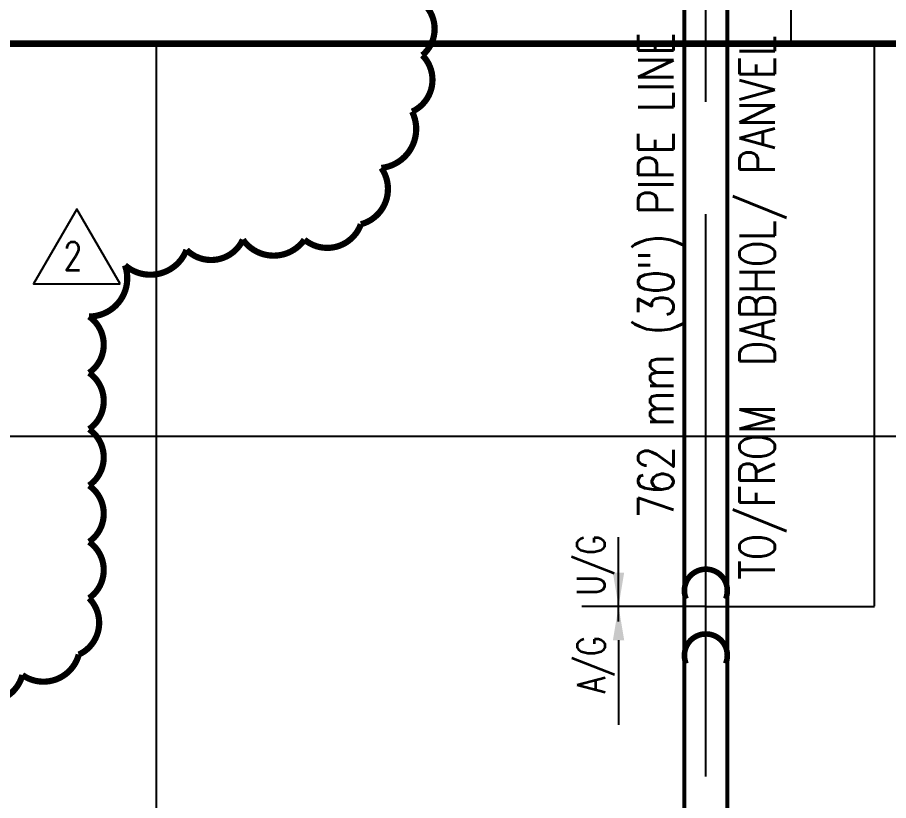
# Model space of a CAD drawing. Extents: x 278807 to 397707, y 326263 to 410363.
# Drawn here: x 388515 to 390064, y 349997 to 351390 of the extents above; entities that cross this region are included whole.
import ezdxf

# ---------------------------------------------------------------- set-up
doc = ezdxf.new("R2010")
doc.units = 0
doc.header["$LTSCALE"] = 400
doc.header["$MEASUREMENT"] = 0
doc.linetypes.add('CENTER', pattern=[2, 1.25, -0.25, 0.25, -0.25])
doc.layers.get('0').update_dxf_attribs({"linetype": 'CONTINUOUS'})
doc.layers.get('DEFPOINTS').update_dxf_attribs({"linetype": 'CONTINUOUS'})
doc.styles.add('ROMAND', font='romans.shx', dxfattribs={"width": 0.8, "height": 0.625})
doc.linetypes.add('FENCELINE2', pattern='A,0.25,-0.1,[132,ltypeshp.shx,S=0.1,R=0,X=-0.1,Y=0],-0.1,1', length=1.45)
doc.dimstyles.get("Standard").update_dxf_attribs({"dimtxt": 0.625, "dimasz": 0.6, "dimexe": 0.18, "dimexo": 0.0625, "dimgap": 0.09, "dimtad": 1, "dimdec": 0, "dimzin": 0, "dimdsep": 46, "dimtxsty": 'ROMAND', "dimcen": 0.09, "dimadec": 0, "dimazin": 0, "dimtfac": 1, "dimtdec": 0, "dimtofl": 0, "dimtmove": 0, "dimatfit": 3, "dimfxl": 0, "dimtolj": 1, "dimtzin": 0, "dimarcsym": 0})

# ---------------------------------------------------------------- blocks, each defined once
blk = doc.blocks.new('*D141')
at = {"color": 0, "lineweight": -2}
for p, q in [((387800.4, 350946.3), (387800.4, 350645.2)), ((394168.4, 350946.3), (394168.4, 350645.2)), ((387801, 350645.3), (394167.8, 350645.3))]:
    blk.add_line(p, q, dxfattribs=at)
at = {"color": 0}
for points in [[(387801, 350645.4), (387801, 350645.2), (387800.4, 350645.3)], [(394167.8, 350645.4), (394167.8, 350645.2), (394168.4, 350645.3)]]:
    blk.add_solid(points, dxfattribs=at)
at = {"layer": 'DEFPOINTS', "color": 0}
for p in [(387800.4, 350946.4), (394168.4, 350946.4), (394168.4, 350645.3)]:
    blk.add_point(p, dxfattribs=at)
at = {"color": 0, "insert": (391004.2, 350645.7), "char_height": 0.625, "attachment_point": 5, "style": 'ROMAND'}
blk.add_mtext('\\A1;6367.96', dxfattribs=at)
blk = doc.blocks.new('*D149')
at = {"color": 0, "lineweight": -2}
for p, q in [((389899.7, 352496.9), (389889.8, 352496.9)), ((389889.9, 352496.3), (389889.9, 351344.2)), ((389899.7, 351343.6), (389889.8, 351343.6))]:
    blk.add_line(p, q, dxfattribs=at)
at = {"color": 0}
for points in [[(389889.8, 352496.3), (389890, 352496.3), (389889.9, 352496.9)], [(389889.8, 351344.2), (389890, 351344.2), (389889.9, 351343.6)]]:
    blk.add_solid(points, dxfattribs=at)
at = {"layer": 'DEFPOINTS', "color": 0}
for p in [(389899.8, 352496.9), (389889.9, 351343.6), (389899.8, 351343.6)]:
    blk.add_point(p, dxfattribs=at)
at = {"color": 0, "insert": (389889.5, 351920.2), "char_height": 0.625, "attachment_point": 5, "rotation": 90, "style": 'ROMAND'}
blk.add_mtext('\\A1;1153.25', dxfattribs=at)
blk = doc.blocks.new('*D154')
at = {"color": 0, "lineweight": -2}
for p, q in [((388638, 351343.6), (388762.8, 351343.6)), ((388762.7, 349755.6), (388762.7, 351343)), ((388638, 349755), (388762.8, 349755))]:
    blk.add_line(p, q, dxfattribs=at)
at = {"color": 0}
for points in [[(388762.6, 351343), (388762.8, 351343), (388762.7, 351343.6)], [(388762.6, 349755.6), (388762.8, 349755.6), (388762.7, 349755)]]:
    blk.add_solid(points, dxfattribs=at)
at = {"layer": 'DEFPOINTS', "color": 0}
for p in [(388637.9, 351343.6), (388762.7, 351343.6), (388637.9, 349755)]:
    blk.add_point(p, dxfattribs=at)
at = {"color": 0, "insert": (388762.3, 350549.3), "char_height": 0.625, "attachment_point": 5, "rotation": 90, "style": 'ROMAND'}
blk.add_mtext('\\A1;1588.59', dxfattribs=at)
blk = doc.blocks.new('*D159')
at = {"color": 0, "lineweight": -2}
for p, q in [((389739.1, 351343.6), (390038.9, 351343.6)), ((390038.8, 350343.2), (390038.8, 351343)), ((389739.1, 350342.6), (390038.9, 350342.6))]:
    blk.add_line(p, q, dxfattribs=at)
at = {"color": 0}
for points in [[(390038.7, 351343), (390038.9, 351343), (390038.8, 351343.6)], [(390038.7, 350343.2), (390038.9, 350343.2), (390038.8, 350342.6)]]:
    blk.add_solid(points, dxfattribs=at)
at = {"layer": 'DEFPOINTS', "color": 0}
for p in [(389739, 351343.6), (390038.8, 351343.6), (389739, 350342.6)]:
    blk.add_point(p, dxfattribs=at)
at = {"color": 0, "insert": (390038.3, 350843.1), "char_height": 0.625, "attachment_point": 5, "rotation": 90, "style": 'ROMAND'}
blk.add_mtext('\\A1;1001.00', dxfattribs=at)
blk = doc.blocks.new('*D162')
at = {"color": 0, "lineweight": -2}
for p, q in [((383357.6, 351330.7), (383357.6, 351666.7)), ((383358.2, 351666.6), (394167.8, 351666.6)), ((394168.4, 351344), (394168.4, 351666.7))]:
    blk.add_line(p, q, dxfattribs=at)
at = {"color": 0}
for points in [[(383358.2, 351666.7), (383358.2, 351666.5), (383357.6, 351666.6)], [(394167.8, 351666.7), (394167.8, 351666.5), (394168.4, 351666.6)]]:
    blk.add_solid(points, dxfattribs=at)
at = {"layer": 'DEFPOINTS', "color": 0}
for p in [(394168.4, 351666.6), (394168.4, 351343.9), (383357.6, 351330.6)]:
    blk.add_point(p, dxfattribs=at)
at = {"color": 0, "insert": (388763, 351667), "char_height": 0.625, "attachment_point": 5, "style": 'ROMAND'}
blk.add_mtext('\\A1;10810.80', dxfattribs=at)

msp = doc.modelspace()

# ---------------------------------------------------------------- linework, layer by layer
at = {"linetype": 'CENTER', "ltscale": 2}
msp.add_line((389738.962, 350040.175), (389738.962, 353563.414), dxfattribs=at)
at = {"color": 255}
for p, q in [((389583.761, 350315.57), (389583.761, 350465.905)), ((389738.962, 350342.597), (389518.289, 350342.597)), ((389738.962, 350342.597), (389518.289, 350342.597)), ((389583.761, 350282.537), (389583.761, 350132.201))]:
    msp.add_line(p, q, dxfattribs=at)
at = {"const_width": 7.007}
for points in [[(389700.824, 350022.305), (389700.824, 353563.414)], [(389777.1, 350022.305), (389777.1, 353563.414)], [(389700.824, 347853.11), (389700.824, 350022.305)], [(389777.1, 347853.11), (389777.1, 350022.305)]]:
    msp.add_lwpolyline(points, dxfattribs=at)
at = {"color": 255}
msp.add_lwpolyline([(388423.961, 350184.112, 11.011, 11.011, 0.52056705), (388524.213, 350220.554, 11.011, 11.011, 0.52056705), (388624.464, 350256.996, 11.011, 11.011, 0.52056705), (388642.691, 350357.213, 11.011, 11.011, 0.52056705), (388642.691, 350457.429, 11.011, 11.011, 0.52056705), (388642.691, 350557.645, 11.011, 11.011, 0.52056705), (388642.691, 350657.862, 11.011, 11.011, 0.52056705), (388642.691, 350758.078, 11.011, 11.011, 0.52056705), (388642.691, 350858.294, 11.011, 11.011, 0.52056705), (388706.487, 350949.4, 11.011, 11.011, 0.52056705), (388815.852, 350976.732, 11.011, 11.011, 0.52056705), (388916.103, 350994.953, 11.011, 11.011, 0.52056705), (389025.468, 350994.953, 11.011, 11.011, 0.52056705), (389125.719, 351022.284, 11.011, 11.011, 0.52056705), (389162.174, 351122.501, 11.011, 11.011, 0.52056705), (389216.857, 351222.717, 11.011, 11.011, 0.52056705), (389235.084, 351322.933, 11.011, 11.011, 0.52056705), (389225.97, 351423.149, 11.011, 11.011, 0.52056705)], format="xyseb", dxfattribs=at)
at = {"linetype": 'FENCELINE2', "const_width": 12.012}
msp.add_lwpolyline([(383357.587, 351343.597), (394168.387, 351343.597)], dxfattribs=at)
at = {"color": 255}
msp.add_lwpolyline([(388698.023, 350916.094), (388621.044, 351049.427), (388544.064, 350916.094)], close=True, dxfattribs=at)
at = {"linetype": 'ByBlock', "ltscale": 3, "const_width": 10.01}
for points in [[(389774.173, 350356.072, 1.49929374), (389703.751, 350356.072)], [(389774.173, 350240.856, 1.49929374), (389703.751, 350240.856)]]:
    msp.add_lwpolyline(points, format="xyb", dxfattribs=at)
at = {"color": 255}
for points in [[(389593.771, 350402.657), (389573.751, 350402.657), (389583.761, 350342.597)], [(389593.771, 350282.537), (389573.751, 350282.537), (389583.761, 350342.597)]]:
    msp.add_solid(points, dxfattribs=at)

# ---------------------------------------------------------------- texts
at = {"style": 'ROMAND', "width": 0.8}
for s, p in [('762 mm (30") PIPE LINE', (389681.399, 350499.143)), ('TO/FROM  DABHOL/ PANVEL', (389861.331, 350390.406))]:
    msp.add_text(s, height=62.5625, rotation=90, dxfattribs=at).set_placement(p)
at = {"color": 255, "style": 'ROMAND', "width": 0.77}
msp.add_text('2', height=50.05, dxfattribs=at).set_placement((388597.347, 350940.872))
for s, p in [('U/G', (389559.471, 350361.949)), ('A/G', (389560.099, 350188.378))]:
    msp.add_text(s, height=50.05, rotation=90, dxfattribs=at).set_placement(p)

# ---------------------------------------------------------------- dimensions: what is measured, and where the dimension line sits
at = {"color": 255}
dim = msp.add_aligned_dim(p1=(389899.83, 352496.85), p2=(389899.83, 351343.597), distance=-9.921, dimstyle='Standard', override={"dimtxt": 0.5, "dimasz": 0.6, "dimexe": 0.1, "dimexo": 0.1, "dimgap": 0.1, "dimtad": 1, "dimtih": 0, "dimtoh": 0, "dimdec": 2, "dimtxsty": 'ROMAND', "dimtdec": 2}, dxfattribs=at)
dim.commit()
dim.dimension.update_dxf_attribs({"geometry": '*D149', "text_midpoint": (389889.496, 351920.224)})
dim = msp.add_linear_dim(base=(394168.387, 351666.63), p1=(383357.587, 351330.608), p2=(394168.387, 351343.917), dimstyle='Standard', override={"dimtxt": 0.5, "dimasz": 0.6, "dimexe": 0.1, "dimexo": 0.1, "dimgap": 0.1, "dimtad": 1, "dimtih": 0, "dimtoh": 0, "dimdec": 2, "dimtxsty": 'ROMAND', "dimtdec": 2}, dxfattribs=at)
dim.commit()
dim.dimension.update_dxf_attribs({"geometry": '*D162', "text_midpoint": (388762.987, 351667.043)})
for base, p1, p2, picture, middle in [((388762.733, 351343.597), (388637.862, 349755.01), (388637.862, 351343.597), '*D154', (388762.321, 350549.303)), ((390038.751, 351343.597), (389738.962, 350342.597), (389738.962, 351343.597), '*D159', (390038.338, 350843.097))]:
    dim = msp.add_linear_dim(base=base, p1=p1, p2=p2, angle=90, dimstyle='Standard', override={"dimtxt": 0.5, "dimasz": 0.6, "dimexe": 0.1, "dimexo": 0.1, "dimgap": 0.1, "dimtad": 1, "dimtih": 0, "dimtoh": 0, "dimdec": 2, "dimtxsty": 'ROMAND', "dimtdec": 2}, dxfattribs=at)
    dim.commit()
    dim.dimension.update_dxf_attribs({"geometry": picture, "text_midpoint": middle})
dim = msp.add_linear_dim(base=(394168.387, 350645.295), p1=(387800.425, 350946.432), p2=(394168.387, 350946.432), dimstyle='Standard', override={"dimtxt": 0.5, "dimasz": 0.6, "dimexe": 0.1, "dimexo": 0.1, "dimgap": 0.1, "dimtad": 1, "dimtih": 0, "dimtoh": 0, "dimdec": 2, "dimtxsty": 'ROMAND', "dimtdec": 2}, dxfattribs=at)
dim.commit()
dim.dimension.update_dxf_attribs({"geometry": '*D141', "text_midpoint": (391004.211, 350645.295), "dimtype": 160})

doc.saveas('drawing.dxf')
